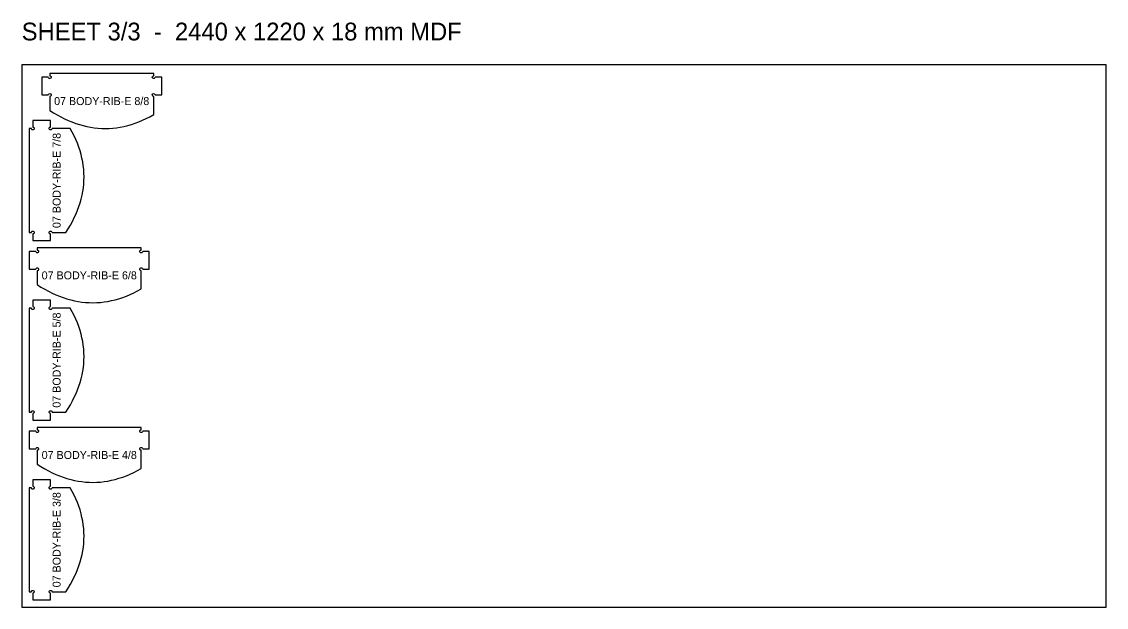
# Model space of a CAD drawing. Header units: millimetres. Extents: x 0 to 2440, y -2940 to 1317.
# Drawn here: x 0 to 2440, y -2940 to -1623 of the extents above; entities that cross this region are included whole.
import ezdxf
from ezdxf.enums import TextEntityAlignment as Align

# ---------------------------------------------------------------- set-up
doc = ezdxf.new("R2010")
doc.units = ezdxf.units.MM
for name, color, linetype in [('CUT', 1, 'Continuous'), ('ENGRAVE-LABEL', 3, 'Continuous'), ('REFERENCE-SHEET', 8, 'Continuous')]:
    doc.layers.add(name, color=color, linetype=linetype)

msp = doc.modelspace()

# ---------------------------------------------------------------- linework, layer by layer
at = {"layer": 'CUT'}
for points in [[(63, -1739.7), (63, -1744.5, -2.414214), (59.8, -1747.7), (45, -1747.7), (45, -1787.7), (59.8, -1787.7, -2.414214), (63, -1790.9), (63, -1822.3), (71.4, -1827.6), (79.7, -1832.5), (88.1, -1837), (96.4, -1841.2), (104.8, -1845), (113.1, -1848.4), (121.5, -1851.5), (129.9, -1854.2), (138.2, -1856.6), (146.6, -1858.5), (154.9, -1860.2), (163.3, -1861.4), (171.6, -1862.3), (180, -1862.8), (188.4, -1863), (196.7, -1862.8), (205.1, -1862.2), (213.4, -1861.3), (221.8, -1860), (230.1, -1858.3), (238.5, -1856.3), (246.9, -1853.9), (255.2, -1851.2), (263.6, -1848.1), (271.9, -1844.6), (280.3, -1840.7), (288.6, -1836.5), (297, -1831.9), (297, -1790.9, -2.414214), (300.2, -1787.7), (315, -1787.7), (315, -1747.7), (300.2, -1747.7, -2.414214), (297, -1744.5), (297, -1739.7)], [(17, -2097), (21.8, -2097, -2.414214), (25, -2100.2), (25, -2115), (65, -2115), (65, -2100.2, -2.414214), (68.2, -2097), (99.6, -2097), (104.8, -2088.6), (109.7, -2080.3), (114.3, -2071.9), (118.4, -2063.6), (122.2, -2055.2), (125.7, -2046.9), (128.8, -2038.5), (131.5, -2030.1), (133.8, -2021.8), (135.8, -2013.4), (137.4, -2005.1), (138.7, -1996.7), (139.6, -1988.4), (140.1, -1980), (140.3, -1971.6), (140, -1963.3), (139.5, -1954.9), (138.5, -1946.6), (137.3, -1938.2), (135.6, -1929.9), (133.6, -1921.5), (131.2, -1913.1), (128.4, -1904.8), (125.3, -1896.4), (121.8, -1888.1), (118, -1879.7), (113.8, -1871.4), (109.2, -1863), (68.2, -1863, -2.414214), (65, -1859.8), (65, -1845), (25, -1845), (25, -1859.8, -2.414214), (21.8, -1863), (17, -1863)], [(35, -2131.7), (35, -2136.5, -2.414214), (31.8, -2139.7), (17, -2139.7), (17, -2179.7), (31.8, -2179.7, -2.414214), (35, -2182.9), (35, -2214.3), (43.4, -2219.6), (51.7, -2224.5), (60.1, -2229), (68.4, -2233.2), (76.8, -2237), (85.1, -2240.4), (93.5, -2243.5), (101.9, -2246.2), (110.2, -2248.6), (118.6, -2250.5), (126.9, -2252.2), (135.3, -2253.4), (143.6, -2254.3), (152, -2254.8), (160.4, -2255), (168.7, -2254.8), (177.1, -2254.2), (185.4, -2253.3), (193.8, -2252), (202.1, -2250.3), (210.5, -2248.3), (218.9, -2245.9), (227.2, -2243.2), (235.6, -2240.1), (243.9, -2236.6), (252.3, -2232.7), (260.6, -2228.5), (269, -2223.9), (269, -2182.9, -2.414214), (272.2, -2179.7), (287, -2179.7), (287, -2139.7), (272.2, -2139.7, -2.414214), (269, -2136.5), (269, -2131.7)], [(17, -2501), (21.8, -2501, -2.414214), (25, -2504.2), (25, -2519), (65, -2519), (65, -2504.2, -2.414214), (68.2, -2501), (99.6, -2501), (104.8, -2492.6), (109.7, -2484.3), (114.3, -2475.9), (118.4, -2467.6), (122.2, -2459.2), (125.7, -2450.9), (128.8, -2442.5), (131.5, -2434.1), (133.8, -2425.8), (135.8, -2417.4), (137.4, -2409.1), (138.7, -2400.7), (139.6, -2392.4), (140.1, -2384), (140.3, -2375.6), (140, -2367.3), (139.5, -2358.9), (138.5, -2350.6), (137.3, -2342.2), (135.6, -2333.9), (133.6, -2325.5), (131.2, -2317.1), (128.4, -2308.8), (125.3, -2300.4), (121.8, -2292.1), (118, -2283.7), (113.8, -2275.4), (109.2, -2267), (68.2, -2267, -2.414214), (65, -2263.8), (65, -2249), (25, -2249), (25, -2263.8, -2.414214), (21.8, -2267), (17, -2267)], [(35, -2535.7), (35, -2540.5, -2.414214), (31.8, -2543.7), (17, -2543.7), (17, -2583.7), (31.8, -2583.7, -2.414214), (35, -2586.9), (35, -2618.3), (43.4, -2623.6), (51.7, -2628.5), (60.1, -2633), (68.4, -2637.2), (76.8, -2641), (85.1, -2644.4), (93.5, -2647.5), (101.9, -2650.2), (110.2, -2652.6), (118.6, -2654.5), (126.9, -2656.2), (135.3, -2657.4), (143.6, -2658.3), (152, -2658.8), (160.4, -2659), (168.7, -2658.8), (177.1, -2658.2), (185.4, -2657.3), (193.8, -2656), (202.1, -2654.3), (210.5, -2652.3), (218.9, -2649.9), (227.2, -2647.2), (235.6, -2644.1), (243.9, -2640.6), (252.3, -2636.7), (260.6, -2632.5), (269, -2627.9), (269, -2586.9, -2.414214), (272.2, -2583.7), (287, -2583.7), (287, -2543.7), (272.2, -2543.7, -2.414214), (269, -2540.5), (269, -2535.7)], [(17, -2905), (21.8, -2905, -2.414214), (25, -2908.2), (25, -2923), (65, -2923), (65, -2908.2, -2.414214), (68.2, -2905), (99.6, -2905), (104.8, -2896.6), (109.7, -2888.3), (114.3, -2879.9), (118.4, -2871.6), (122.2, -2863.2), (125.7, -2854.9), (128.8, -2846.5), (131.5, -2838.1), (133.8, -2829.8), (135.8, -2821.4), (137.4, -2813.1), (138.7, -2804.7), (139.6, -2796.4), (140.1, -2788), (140.3, -2779.6), (140, -2771.3), (139.5, -2762.9), (138.5, -2754.6), (137.3, -2746.2), (135.6, -2737.9), (133.6, -2729.5), (131.2, -2721.1), (128.4, -2712.8), (125.3, -2704.4), (121.8, -2696.1), (118, -2687.7), (113.8, -2679.4), (109.2, -2671), (68.2, -2671, -2.414214), (65, -2667.8), (65, -2653), (25, -2653), (25, -2667.8, -2.414214), (21.8, -2671), (17, -2671)]]:
    msp.add_lwpolyline(points, format="xyb", close=True, dxfattribs=at)
at = {"layer": 'REFERENCE-SHEET'}
msp.add_lwpolyline([(0, -2940), (2440, -2940), (2440, -1720), (0, -1720)], close=True, dxfattribs=at)

# ---------------------------------------------------------------- texts
at = {"layer": 'ENGRAVE-LABEL'}
for s, p in [('07 BODY-RIB-E 8/8', (180, -1801.4)), ('07 BODY-RIB-E 6/8', (152, -2193.4)), ('07 BODY-RIB-E 4/8', (152, -2597.4))]:
    msp.add_text(s, height=18, dxfattribs=at).set_placement(p, align=Align.MIDDLE_CENTER)
for s, p in [('07 BODY-RIB-E 7/8', (78.6, -1980)), ('07 BODY-RIB-E 5/8', (78.6, -2384)), ('07 BODY-RIB-E 3/8', (78.6, -2788))]:
    msp.add_text(s, height=18, rotation=90, dxfattribs=at).set_placement(p, align=Align.MIDDLE_CENTER)
at = {"layer": 'REFERENCE-SHEET'}
msp.add_text('SHEET 3/3  -  2440 x 1220 x 18 mm MDF', height=40, dxfattribs=at).set_placement((0, -1665))

doc.saveas('drawing.dxf')
